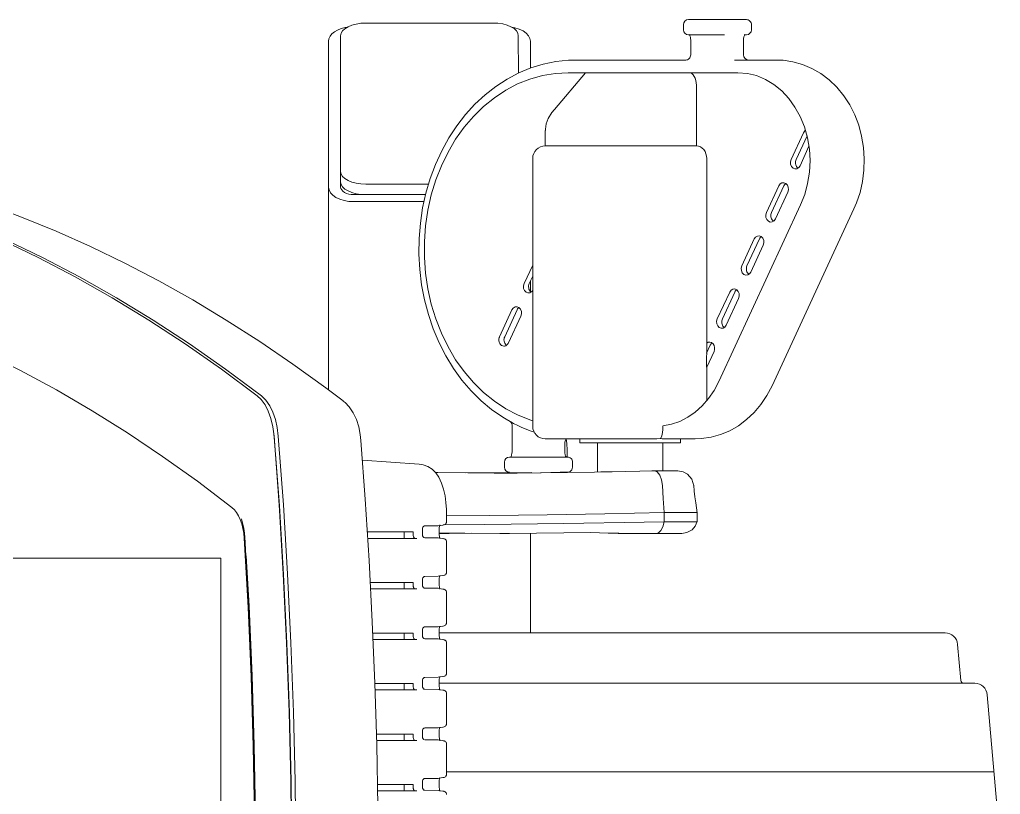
# Model space of a CAD drawing. Header units: millimetres. Extents: x -86 to 1114, y -52 to 545.
# Drawn here: x 895 to 1108, y 266.5 to 434.6 of the extents above; entities that cross this region are included whole.
import ezdxf

# ---------------------------------------------------------------- set-up
doc = ezdxf.new("R2010")
doc.units = ezdxf.units.MM
doc.layers.add('ceco.net 103 stationary bike', color=7, linetype='Continuous')

msp = doc.modelspace()

# ---------------------------------------------------------------- linework, layer by layer
at = {"layer": 'ceco.net 103 stationary bike', "lineweight": 5}
for p, q in [((964.84, 432.68), (964.06, 432.36)), ((965.71, 432.91), (964.84, 432.68)), ((965.66, 432.67), (965.15, 432.2)), ((966.34, 433.09), (965.66, 432.67)), ((966.15, 432.99), (965.71, 432.91)), ((967.17, 433.43), (966.34, 433.09)), ((968.12, 433.68), (967.17, 433.43)), ((969.14, 433.84), (968.12, 433.68)), ((970.21, 433.89), (969.14, 433.84)), ((997.84, 433.89), (970.21, 433.89)), ((998.91, 433.84), (997.84, 433.89)), ((999.94, 433.69), (998.91, 433.84)), ((1000.89, 433.43), (999.94, 433.69)), ((1001.72, 433.09), (1000.89, 433.43)), ((1002.4, 432.68), (1001.72, 433.09)), ((1002.57, 432.86), (1001.91, 432.99)), ((1002.91, 432.2), (1002.4, 432.68)), ((1003.52, 432.57), (1002.57, 432.86)), ((1004.35, 432.17), (1003.52, 432.57)), ((1039.19, 433.54), (1039.19, 432.44)), ((1047.8, 434.63), (1040.29, 434.63)), ((1052.87, 434.63), (1047.8, 434.63)), ((1053.97, 432.44), (1053.97, 433.54)), ((962.18, 430.49), (962.1, 429.93)), ((962.43, 431.02), (962.18, 430.49)), ((962.84, 431.52), (962.43, 431.02)), ((963.38, 431.97), (962.84, 431.52)), ((964.06, 432.36), (963.38, 431.97)), ((964.84, 431.69), (964.73, 431.15)), ((964.73, 431.15), (964.73, 401.66)), ((965.15, 432.2), (964.84, 431.69)), ((1003.22, 431.69), (1002.91, 432.2)), ((1003.32, 431.15), (1003.22, 431.69)), ((1003.33, 423.03), (1003.32, 431.15)), ((1005.03, 431.69), (1004.35, 432.17)), ((1005.54, 431.15), (1005.03, 431.69)), ((1005.85, 430.55), (1005.54, 431.15)), ((1005.96, 429.94), (1005.85, 430.55)), ((1040.29, 431.34), (1047.8, 431.34)), ((1040.46, 431.37), (1040.45, 431.38)), ((1040.45, 431.38), (1040.51, 431.31)), ((1040.51, 431.31), (1040.61, 431.12)), ((1040.61, 431.12), (1040.7, 430.83)), ((1040.7, 430.83), (1040.76, 430.43)), ((1040.76, 430.43), (1040.77, 430.25)), ((1047.8, 431.34), (1048.11, 431.34)), ((1052.25, 430.25), (1052.27, 430.53)), ((1052.27, 430.53), (1052.34, 430.93)), ((1052.34, 430.93), (1052.45, 431.2)), ((1052.42, 431.34), (1052.87, 431.34)), ((1052.45, 431.2), (1052.54, 431.34)), ((1052.54, 431.34), (1052.57, 431.38)), ((962.1, 429.93), (962.1, 398.28)), ((1005.96, 429.94), (1005.96, 424.12)), ((1040.77, 430.25), (1040.78, 426.96)), ((1052.25, 426.96), (1052.25, 430.25)), ((1040.46, 426.18), (1040.29, 426.05)), ((1040.59, 426.35), (1040.46, 426.18)), ((1040.69, 426.54), (1040.59, 426.35)), ((1040.76, 426.74), (1040.69, 426.54)), ((1040.78, 426.96), (1040.76, 426.74)), ((1040.77, 426.95), (1040.78, 426.96)), ((1040.77, 426.95), (1040.77, 426.95)), ((1006.03, 424.15), (1003.41, 423.07)), ((1008.72, 424.98), (1006.03, 424.15)), ((1011.45, 425.53), (1008.72, 424.98)), ((1014.21, 425.82), (1011.45, 425.53)), ((1015.75, 425.86), (1014.21, 425.82)), ((1039.68, 425.86), (1015.75, 425.86)), ((1039.9, 425.88), (1039.68, 425.86)), ((1040.1, 425.94), (1039.9, 425.88)), ((1040.29, 426.05), (1040.1, 425.94)), ((1052.62, 425.86), (1050.29, 425.86)), ((1059.52, 425.86), (1052.62, 425.86)), ((1060.85, 425.81), (1059.52, 425.86)), ((1062.98, 425.5), (1060.85, 425.81)), ((1065.07, 424.91), (1062.98, 425.5)), ((1067.1, 424.05), (1065.07, 424.91)), ((1069.03, 422.92), (1067.1, 424.05)), ((1003.41, 423.07), (1000.87, 421.73)), ((1005.84, 421.74), (1008.58, 422.5)), ((1008.58, 422.5), (1011.37, 422.96)), ((1017.94, 423.12), (1011.16, 415.14)), ((1011.37, 422.96), (1014.17, 423.12)), ((1014.17, 423.12), (1051.04, 423.12)), ((1040.43, 423.12), (1040.74, 423.07)), ((1040.74, 423.07), (1041.04, 422.91)), ((1041.04, 422.91), (1041.31, 422.66)), ((1041.31, 422.66), (1041.55, 422.32)), ((1041.55, 422.32), (1041.75, 421.9)), ((1041.75, 421.9), (1041.9, 421.43)), ((1051.04, 423.12), (1053.08, 422.96)), ((1053.08, 422.96), (1055.08, 422.47)), ((1055.08, 422.47), (1057.01, 421.67)), ((1070.85, 421.55), (1069.03, 422.92)), ((998.42, 420.15), (996.1, 418.33)), ((1000.87, 421.73), (998.42, 420.15)), ((1000.59, 419.32), (1003.17, 420.67)), ((1003.17, 420.67), (1005.84, 421.74)), ((1041.9, 421.43), (1041.99, 420.91)), ((1041.99, 420.91), (1042.02, 420.38)), ((1042.02, 420.38), (1042.02, 407.22)), ((1057.01, 421.67), (1058.84, 420.57)), ((1058.84, 420.57), (1060.54, 419.18)), ((1072.51, 419.94), (1070.85, 421.55)), ((1074.01, 418.12), (1072.51, 419.94)), ((996.1, 418.33), (993.9, 416.28)), ((995.77, 415.79), (998.12, 417.69)), ((998.12, 417.69), (1000.59, 419.32)), ((1060.54, 419.18), (1062.08, 417.54)), ((1075.31, 416.13), (1074.01, 418.12)), ((993.9, 416.28), (991.84, 414.03)), ((993.58, 413.64), (995.77, 415.79)), ((1062.08, 417.54), (1063.43, 415.66)), ((1063.43, 415.66), (1064.57, 413.59)), ((1076.4, 413.97), (1075.31, 416.13)), ((991.84, 414.03), (989.95, 411.58)), ((991.55, 411.26), (993.58, 413.64)), ((1010.64, 414.48), (1009.83, 413.14)), ((1011.16, 415.14), (1010.64, 414.48)), ((1064.57, 413.59), (1065.48, 411.35)), ((1077.27, 411.7), (1076.4, 413.97)), ((989.95, 411.58), (988.22, 408.95)), ((989.7, 408.67), (991.55, 411.26)), ((1009.39, 411.98), (1009.2, 410.88)), ((1009.83, 413.14), (1009.39, 411.98)), ((1065.48, 411.35), (1066.14, 408.98)), ((1077.91, 409.33), (1077.27, 411.7)), ((1009.19, 410.56), (1009.19, 407.22)), ((1009.2, 410.88), (1009.22, 410.57)), ((1062.58, 404.28), (1065.27, 410.09)), ((1066.05, 409.38), (1063.69, 404.28)), ((1065.27, 410.09), (1065.56, 410.5)), ((1065.56, 410.5), (1065.71, 410.62)), ((1078.32, 406.89), (1077.91, 409.33)), ((988.22, 408.95), (986.68, 406.15)), ((988.05, 405.89), (989.7, 408.67)), ((1027.11, 407.22), (1009.19, 407.22)), ((1042.02, 407.22), (1027.11, 407.22)), ((1042.45, 407.17), (1042.02, 407.22)), ((1042.87, 407.01), (1042.45, 407.17)), ((1043.26, 406.76), (1042.87, 407.01)), ((1066.47, 407.14), (1064.52, 402.92)), ((1066.14, 408.98), (1066.55, 406.53)), ((986.68, 406.15), (985.34, 403.22)), ((986.61, 402.93), (988.05, 405.89)), ((1043.6, 406.42), (1043.26, 406.76)), ((1043.88, 406), (1043.6, 406.42)), ((1044.08, 405.53), (1043.88, 406)), ((1044.21, 405.02), (1044.08, 405.53)), ((1044.25, 404.48), (1044.21, 405.02)), ((1066.55, 406.53), (1066.69, 404.03)), ((1078.49, 404.43), (1078.32, 406.89)), ((985.34, 403.22), (984.19, 400.16)), ((985.39, 399.83), (986.61, 402.93)), ((1006.45, 404.48), (1006.45, 346.37)), ((1044.25, 364.42), (1044.25, 404.48)), ((1062.58, 404.28), (1062.44, 403.77)), ((1062.44, 403.77), (1062.47, 403.24)), ((1062.47, 403.24), (1062.67, 402.76)), ((1062.67, 402.76), (1063, 402.41)), ((1063.56, 403.84), (1063.54, 403.6)), ((1063.54, 403.6), (1063.56, 403.37)), ((1063.61, 404.06), (1063.56, 403.84)), ((1063.56, 403.37), (1063.6, 403.14)), ((1063.6, 403.14), (1063.68, 402.93)), ((1063.69, 404.28), (1063.61, 404.06)), ((1063.68, 402.93), (1063.79, 402.74)), ((1063.79, 402.74), (1063.92, 402.57)), ((1064.24, 402.52), (1064.52, 402.92)), ((1066.69, 404.03), (1066.57, 401.54)), ((1078.41, 401.96), (1078.49, 404.43)), ((964.73, 399.38), (964.73, 401.66)), ((964.73, 401.66), (964.84, 401.12)), ((964.84, 401.12), (965.15, 400.61)), ((965.15, 400.61), (965.66, 400.14)), ((1063, 402.41), (1063.41, 402.24)), ((1063.41, 402.24), (1063.84, 402.28)), ((1063.84, 402.28), (1064.24, 402.52)), ((1063.92, 402.57), (1064.09, 402.43)), ((1066.57, 401.54), (1066.18, 399.08)), ((1078.1, 399.52), (1078.41, 401.96)), ((964.73, 399.38), (964.73, 398.28)), ((964.84, 398.85), (964.73, 399.38)), ((965.15, 398.33), (964.84, 398.85)), ((965.66, 400.14), (966.34, 399.72)), ((966.34, 399.72), (967.17, 399.38)), ((967.17, 399.38), (968.12, 399.13)), ((968.12, 399.13), (969.14, 398.97)), ((969.14, 398.97), (970.21, 398.92)), ((970.21, 398.92), (983.83, 398.92)), ((984.19, 400.16), (983.26, 397)), ((984.41, 396.6), (985.39, 399.83)), ((1057.23, 392.74), (1059.93, 398.56)), ((1061.04, 398.56), (1058.34, 392.74)), ((1059.93, 398.56), (1060.21, 398.96)), ((1060.21, 398.96), (1060.6, 399.2)), ((1060.6, 399.2), (1061.04, 399.24)), ((1061.04, 399.24), (1061.45, 399.07)), ((1061.04, 398.56), (1061.15, 398.75)), ((1061.15, 398.75), (1061.28, 398.92)), ((1061.28, 398.92), (1061.43, 399.05)), ((1061.43, 399.05), (1061.45, 399.07)), ((1061.45, 399.07), (1061.78, 398.72)), ((1061.78, 398.72), (1061.98, 398.24)), ((1066.18, 399.08), (1065.54, 396.71)), ((1077.56, 397.13), (1078.1, 399.52)), ((962.1, 354.27), (962.1, 398.28)), ((962.1, 398.28), (962.21, 397.67)), ((962.21, 397.67), (962.52, 397.07)), ((962.52, 397.07), (963.03, 396.53)), ((963.03, 396.53), (963.71, 396.05)), ((964.73, 398.28), (964.79, 397.96)), ((964.79, 397.96), (964.95, 397.66)), ((964.95, 397.66), (965.21, 397.37)), ((965.66, 397.86), (965.15, 398.33)), ((965.21, 397.37), (965.57, 397.12)), ((965.57, 397.12), (966, 396.92)), ((966.34, 397.44), (965.66, 397.86)), ((966, 396.92), (966.49, 396.76)), ((967.17, 397.1), (966.34, 397.44)), ((966.49, 396.76), (967.03, 396.67)), ((967.03, 396.67), (967.58, 396.64)), ((968.12, 396.85), (967.17, 397.1)), ((983.18, 396.64), (967.58, 396.64)), ((969.14, 396.69), (968.12, 396.85)), ((970.21, 396.64), (969.14, 396.69)), ((970.21, 396.64), (983.18, 396.64)), ((983.26, 397), (982.54, 393.76)), ((983.66, 393.28), (984.41, 396.6)), ((1061.87, 397.2), (1059.18, 391.39)), ((1062.01, 397.71), (1061.87, 397.2)), ((1061.98, 398.24), (1062.01, 397.71)), ((1065.54, 396.71), (1064.65, 394.46)), ((1076.79, 394.84), (1077.56, 397.13)), ((895.42, 391.77), (887.89, 394.57)), ((963.71, 396.05), (964.54, 395.65)), ((964.54, 395.65), (965.49, 395.36)), ((965.49, 395.36), (966.51, 395.18)), ((966.51, 395.18), (967.58, 395.12)), ((982.84, 395.12), (967.58, 395.12)), ((1064.65, 394.46), (1046.87, 356.08)), ((1076.24, 393.54), (1076.79, 394.84)), ((982.54, 393.76), (982.05, 390.45)), ((983.16, 389.9), (983.66, 393.28)), ((1057.23, 392.74), (1057.1, 392.23)), ((1057.1, 392.23), (1057.13, 391.7)), ((1058.21, 392.3), (1058.2, 392.07)), ((1058.2, 392.07), (1058.21, 391.83)), ((1058.26, 392.53), (1058.21, 392.3)), ((1058.34, 392.74), (1058.26, 392.53)), ((1058.46, 355.16), (1076.24, 393.54)), ((902.92, 388.71), (895.42, 391.77)), ((982.05, 390.45), (981.77, 387.11)), ((1057.13, 391.7), (1057.32, 391.22)), ((1057.32, 391.22), (1057.65, 390.87)), ((1057.65, 390.87), (1058.07, 390.7)), ((1058.07, 390.7), (1058.5, 390.74)), ((1058.21, 391.83), (1058.26, 391.61)), ((1058.26, 391.61), (1058.34, 391.39)), ((1058.34, 391.39), (1058.45, 391.2)), ((1058.45, 391.2), (1058.58, 391.03)), ((1058.5, 390.74), (1058.89, 390.98)), ((1058.58, 391.03), (1058.75, 390.89)), ((1058.89, 390.98), (1059.18, 391.39)), ((910.39, 385.38), (902.92, 388.71)), ((982.91, 386.47), (983.16, 389.9)), ((899.03, 383), (890.93, 386.91)), ((899.96, 383), (891.85, 386.91)), ((981.77, 387.11), (981.73, 383.75)), ((982.91, 383.02), (982.91, 386.47)), ((1051.89, 381.2), (1054.58, 387.02)), ((1055.69, 387.02), (1053, 381.2)), ((1056.53, 385.67), (1053.83, 379.85)), ((1054.58, 387.02), (1054.87, 387.42)), ((1054.87, 387.42), (1055.26, 387.66)), ((1055.26, 387.66), (1055.69, 387.7)), ((1055.69, 387.7), (1056.11, 387.54)), ((1055.69, 387.02), (1055.8, 387.21)), ((1055.8, 387.21), (1055.94, 387.38)), ((1055.94, 387.38), (1056.09, 387.52)), ((1056.09, 387.52), (1056.11, 387.53)), ((1056.11, 387.54), (1056.44, 387.19)), ((1056.44, 387.19), (1056.63, 386.71)), ((1056.67, 386.17), (1056.53, 385.67)), ((1056.63, 386.71), (1056.67, 386.17)), ((917.82, 381.78), (910.39, 385.38)), ((981.73, 383.75), (981.91, 380.4)), ((907.09, 378.77), (899.03, 383)), ((908.02, 378.77), (899.96, 383)), ((925.22, 377.92), (917.82, 381.78)), ((983.16, 379.59), (982.91, 383.02)), ((981.91, 380.4), (982.31, 377.08)), ((983.66, 376.21), (983.16, 379.59)), ((1004.59, 377.34), (1006.45, 381.36)), ((1051.89, 381.2), (1051.75, 380.7)), ((1051.75, 380.7), (1051.78, 380.16)), ((1051.78, 380.16), (1051.98, 379.69)), ((1051.98, 379.69), (1052.31, 379.34)), ((1052.31, 379.34), (1052.72, 379.17)), ((1052.87, 380.76), (1052.86, 380.53)), ((1052.86, 380.53), (1052.87, 380.3)), ((1052.92, 380.99), (1052.87, 380.76)), ((1052.87, 380.3), (1052.92, 380.07)), ((1053, 381.2), (1052.92, 380.99)), ((1052.92, 380.07), (1053, 379.86)), ((1053, 379.86), (1053.1, 379.66)), ((1053.1, 379.66), (1053.24, 379.5)), ((1053.16, 379.21), (1053.55, 379.45)), ((1053.24, 379.5), (1053.4, 379.36)), ((1053.55, 379.45), (1053.83, 379.85)), ((915.1, 374.24), (907.09, 378.77)), ((916.03, 374.24), (908.02, 378.77)), ((932.58, 373.79), (925.22, 377.92)), ((1004.59, 377.34), (1004.45, 376.84)), ((1005.62, 377.12), (1005.57, 376.88)), ((1005.7, 377.34), (1005.62, 377.12)), ((1006.45, 378.96), (1005.7, 377.34)), ((1005.96, 377.9), (1006, 375.57)), ((1052.72, 379.17), (1053.16, 379.21)), ((982.31, 377.08), (982.94, 373.81)), ((984.41, 372.89), (983.66, 376.21)), ((1004.45, 376.84), (1004.48, 376.3)), ((1004.48, 376.3), (1004.68, 375.82)), ((1004.68, 375.82), (1005.01, 375.47)), ((1005.01, 375.47), (1005.42, 375.31)), ((1005.42, 375.31), (1005.86, 375.35)), ((1005.57, 376.88), (1005.55, 376.64)), ((1005.55, 376.64), (1005.58, 376.39)), ((1005.58, 376.39), (1005.64, 376.15)), ((1005.64, 376.15), (1005.73, 375.94)), ((1005.73, 375.94), (1005.85, 375.74)), ((1005.85, 375.74), (1006, 375.57)), ((1005.86, 375.35), (1006.25, 375.59)), ((1006, 375.57), (1006.05, 375.53)), ((1006.05, 375.53), (1006.1, 375.5)), ((1006.25, 375.59), (1006.45, 375.84)), ((1046.55, 369.67), (1049.24, 375.49)), ((1050.35, 375.49), (1047.66, 369.67)), ((1049.24, 375.49), (1049.53, 375.89)), ((1049.53, 375.89), (1049.92, 376.13)), ((1049.92, 376.13), (1050.35, 376.17)), ((1050.35, 376.17), (1050.76, 376)), ((1050.35, 375.49), (1050.46, 375.68)), ((1050.46, 375.68), (1050.59, 375.85)), ((1050.59, 375.85), (1050.75, 375.98)), ((1050.75, 375.98), (1050.77, 376)), ((1050.76, 376), (1051.09, 375.65)), ((1051.09, 375.65), (1051.29, 375.17)), ((1051.29, 375.17), (1051.32, 374.64)), ((923.06, 369.39), (915.1, 374.24)), ((923.99, 369.39), (916.03, 374.24)), ((939.89, 369.41), (932.58, 373.79)), ((982.94, 373.81), (983.79, 370.6)), ((985.39, 369.66), (984.41, 372.89)), ((1051.18, 374.13), (1048.49, 368.32)), ((1051.32, 374.64), (1051.18, 374.13)), ((999.25, 365.81), (1001.94, 371.62)), ((1003.05, 371.62), (1000.36, 365.81)), ((1001.94, 371.62), (1002.23, 372.03)), ((1002.23, 372.03), (1002.62, 372.27)), ((1002.62, 372.27), (1003.05, 372.31)), ((1003.05, 372.31), (1003.46, 372.14)), ((1003.05, 371.62), (1003.16, 371.83)), ((1003.16, 371.83), (1003.31, 372)), ((1003.31, 372), (1003.47, 372.14)), ((1003.46, 372.14), (1003.79, 371.79)), ((1003.79, 371.79), (1003.99, 371.31)), ((1004.02, 370.78), (1003.88, 370.27)), ((1003.99, 371.31), (1004.02, 370.78)), ((930.97, 364.23), (923.06, 369.39)), ((931.9, 364.23), (923.99, 369.39)), ((947.15, 364.76), (939.89, 369.41)), ((983.79, 370.6), (984.85, 367.5)), ((986.61, 366.56), (985.39, 369.66)), ((1003.88, 370.27), (1001.19, 364.45)), ((1046.55, 369.67), (1046.41, 369.16)), ((1046.41, 369.16), (1046.44, 368.63)), ((1046.44, 368.63), (1046.64, 368.15)), ((1047.53, 369.23), (1047.51, 369)), ((1047.51, 369), (1047.53, 368.76)), ((1047.58, 369.46), (1047.53, 369.23)), ((1047.53, 368.76), (1047.58, 368.54)), ((1047.66, 369.67), (1047.58, 369.46)), ((984.85, 367.5), (986.12, 364.5)), ((988.05, 363.6), (986.61, 366.56)), ((1046.64, 368.15), (1046.97, 367.8)), ((1046.97, 367.8), (1047.38, 367.63)), ((1047.38, 367.63), (1047.82, 367.67)), ((1047.58, 368.54), (1047.65, 368.32)), ((1047.65, 368.32), (1047.76, 368.13)), ((1047.76, 368.13), (1047.89, 367.96)), ((1047.82, 367.67), (1048.21, 367.91)), ((1047.89, 367.96), (1048.06, 367.82)), ((1048.21, 367.91), (1048.49, 368.32)), ((954.37, 359.86), (947.15, 364.76)), ((986.12, 364.5), (987.59, 361.64)), ((999.17, 365.61), (999.11, 365.3)), ((999.11, 365.3), (999.11, 364.97)), ((999.11, 364.97), (999.17, 364.65)), ((999.18, 365.64), (999.17, 365.61)), ((999.17, 364.65), (999.3, 364.36)), ((999.19, 365.66), (999.18, 365.64)), ((999.2, 365.69), (999.19, 365.66)), ((999.21, 365.71), (999.2, 365.69)), ((999.22, 365.74), (999.21, 365.71)), ((999.23, 365.76), (999.22, 365.74)), ((999.24, 365.78), (999.23, 365.76)), ((999.25, 365.81), (999.24, 365.78)), ((999.3, 364.36), (999.47, 364.11)), ((1000.22, 365.34), (1000.21, 365.1)), ((1000.21, 365.1), (1000.23, 364.85)), ((1000.27, 365.58), (1000.22, 365.34)), ((1000.23, 364.85), (1000.29, 364.62)), ((1000.36, 365.81), (1000.27, 365.58)), ((1000.29, 364.62), (1000.38, 364.4)), ((1000.38, 364.4), (1000.51, 364.2)), ((1001.11, 364.3), (1001.19, 364.45)), ((1044.25, 364.42), (1044.22, 359.17)), ((1044.25, 364.42), (1044.59, 364.6)), ((1044.25, 364.42), (1044.25, 364.42)), ((1044.59, 364.6), (1044.96, 364.64)), ((1044.96, 364.64), (1045.32, 364.52)), ((1045.25, 364.31), (1045.4, 364.45)), ((1045.32, 364.52), (1045.63, 364.27)), ((1045.4, 364.45), (1045.42, 364.46)), ((895.21, 358.45), (887.39, 362.35)), ((938.81, 358.76), (930.97, 364.23)), ((939.74, 358.76), (931.9, 364.23)), ((989.7, 360.82), (988.05, 363.6)), ((999.47, 364.11), (999.69, 363.92)), ((999.69, 363.92), (999.94, 363.8)), ((999.94, 363.8), (1000.2, 363.76)), ((1000.2, 363.76), (1000.35, 363.77)), ((1000.35, 363.77), (1000.5, 363.8)), ((1000.5, 363.8), (1000.64, 363.86)), ((1000.51, 364.2), (1000.65, 364.04)), ((1000.64, 363.86), (1000.77, 363.94)), ((1000.77, 363.94), (1000.9, 364.04)), ((1000.9, 364.04), (1001.01, 364.16)), ((1001.01, 364.16), (1001.11, 364.3)), ((1045.01, 363.95), (1044.22, 362.25)), ((1045.84, 362.59), (1044.25, 359.17)), ((1045.01, 363.95), (1045.12, 364.14)), ((1045.12, 364.14), (1045.25, 364.31)), ((1045.63, 364.27), (1045.86, 363.91)), ((1045.97, 363.02), (1045.84, 362.59)), ((1045.86, 363.91), (1045.97, 363.48)), ((1045.97, 363.48), (1045.97, 363.02)), ((987.59, 361.64), (989.24, 358.94)), ((991.55, 358.23), (989.7, 360.82)), ((902.99, 354.25), (895.21, 358.45)), ((946.59, 352.99), (938.81, 358.76)), ((947.52, 352.99), (939.74, 358.76)), ((961.54, 354.7), (954.37, 359.86)), ((989.24, 358.94), (991.08, 356.4)), ((993.58, 355.84), (991.55, 358.23)), ((1044.25, 359.17), (1044.22, 359.17)), ((1044.25, 351.89), (1044.25, 359.17)), ((991.08, 356.4), (993.08, 354.06)), ((995.78, 353.7), (993.58, 355.84)), ((1046.87, 356.08), (1045.85, 354.15)), ((910.73, 349.74), (902.99, 354.25)), ((965.29, 351.87), (961.54, 354.7)), ((993.08, 354.06), (995.24, 351.92)), ((998.12, 351.8), (995.78, 353.7)), ((1045.85, 354.15), (1044.65, 352.39)), ((1057.32, 353.01), (1058.46, 355.16)), ((946.59, 352.99), (947.48, 352.15)), ((947.48, 352.15), (948.3, 351)), ((948.5, 352.04), (947.52, 352.99)), ((949.33, 350.82), (948.5, 352.04)), ((965.69, 351.55), (965.28, 351.85)), ((995.24, 351.92), (997.53, 350)), ((1000.59, 350.17), (998.12, 351.8)), ((1044.65, 352.39), (1043.28, 350.81)), ((1056.02, 351.08), (1057.32, 353.01)), ((918.41, 344.94), (910.73, 349.74)), ((948.3, 351), (948.99, 349.66)), ((948.99, 349.66), (949.56, 348.07)), ((950.02, 349.4), (949.33, 350.82)), ((966.6, 350.57), (965.69, 351.55)), ((967.47, 349.26), (966.6, 350.57)), ((997.53, 350), (999.95, 348.32)), ((1003.17, 348.82), (1000.59, 350.17)), ((1041.77, 349.45), (1040.13, 348.31)), ((1043.28, 350.81), (1041.77, 349.45)), ((1054.54, 349.34), (1056.02, 351.08)), ((949.56, 348.07), (949.99, 346.25)), ((950.56, 347.83), (950.02, 349.4)), ((950.96, 346.07), (950.56, 347.83)), ((968.14, 347.82), (967.47, 349.26)), ((968.65, 346.23), (968.14, 347.82)), ((999.95, 348.32), (1002.29, 346.98)), ((1001.66, 347.32), (1001.66, 347.32)), ((1001.66, 347.32), (1001.69, 347.29)), ((1001.69, 347.29), (1001.77, 347.2)), ((1005.85, 347.75), (1003.17, 348.82)), ((1006.45, 347.56), (1005.85, 347.75)), ((1038.4, 347.43), (1036.59, 346.81)), ((1040.13, 348.31), (1038.4, 347.43)), ((1051.14, 346.49), (1052.91, 347.81)), ((1052.91, 347.81), (1054.54, 349.34)), ((949.99, 346.25), (950.25, 344.25)), ((950.32, 344), (950.11, 345.33)), ((951.18, 344.25), (950.96, 346.07)), ((968.99, 344.58), (968.65, 346.23)), ((1001.77, 347.2), (1001.89, 347)), ((1002.31, 346.96), (1001.81, 347.23)), ((1001.89, 347), (1001.96, 346.62)), ((1001.97, 346.68), (1001.98, 346.63)), ((1001.97, 346.63), (1001.97, 340.78)), ((1003.19, 346.52), (1002.31, 346.96)), ((1004.09, 346.12), (1003.19, 346.52)), ((1005, 345.74), (1004.09, 346.12)), ((1005.91, 345.39), (1005, 345.74)), ((1006.76, 345.1), (1005.91, 345.39)), ((1034.72, 345.64), (1034.66, 345)), ((1034.74, 346.37), (1034.72, 345.64)), ((1036.59, 346.81), (1034.74, 346.46)), ((1034.74, 346.46), (1034.74, 346.46)), ((1034.74, 346.46), (1034.74, 346.46)), ((1047.28, 344.58), (1049.26, 345.41)), ((1049.26, 345.41), (1051.14, 346.49)), ((926.04, 339.84), (918.41, 344.94)), ((951.35, 329.33), (950.25, 344.25)), ((951.41, 329.12), (950.32, 344)), ((952.28, 329.33), (951.18, 344.25)), ((969.12, 343.29), (968.99, 344.58)), ((970.08, 330.55), (969.14, 343.29)), ((1009.19, 343.63), (1027.11, 343.63)), ((1013.45, 342.94), (1013.56, 343.35)), ((1013.56, 343.35), (1013.75, 343.62)), ((1013.75, 343.62), (1013.76, 343.63)), ((1016.66, 343.63), (1016.66, 342.75)), ((1027.11, 343.63), (1032.91, 343.63)), ((1033.45, 343.64), (1032.91, 343.63)), ((1034.22, 343.69), (1033.45, 343.64)), ((1034.31, 343.8), (1034.22, 343.69)), ((1034.57, 343.63), (1034.22, 343.69)), ((1034.52, 344.3), (1034.31, 343.8)), ((1034.66, 345), (1034.52, 344.3)), ((1034.69, 343.63), (1034.57, 343.63)), ((1034.69, 343.63), (1034.85, 343.63)), ((1035.38, 343.63), (1034.85, 343.63)), ((1035.38, 343.63), (1037.07, 343.63)), ((1037.07, 343.63), (1037.5, 343.63)), ((1041.74, 343.63), (1037.5, 343.63)), ((1038.59, 342.75), (1038.59, 343.63)), ((1041.74, 343.63), (1043.13, 343.69)), ((1043.13, 343.69), (1045.23, 344)), ((1045.23, 344), (1047.28, 344.58)), ((1013.45, 342.87), (1013.45, 342.94)), ((1013.45, 340.78), (1013.45, 342.87)), ((1016.66, 342.75), (1036.57, 342.75)), ((1020.53, 342.75), (1020.53, 336.45)), ((1034.73, 336.67), (1034.73, 342.75)), ((1036.57, 342.75), (1038.59, 342.75)), ((933.61, 334.44), (926.04, 339.84)), ((981.77, 338.15), (969.45, 339.01)), ((1013.62, 339.68), (1001.41, 339.68)), ((1001.68, 339.68), (1001.65, 339.65)), ((1001.77, 339.83), (1001.68, 339.68)), ((1001.87, 340.09), (1001.77, 339.83)), ((1001.95, 340.5), (1001.87, 340.09)), ((1001.97, 340.78), (1001.95, 340.5)), ((1009.3, 339.68), (1008.92, 339.68)), ((1013.45, 340.59), (1013.45, 340.78)), ((1013.51, 340.2), (1013.45, 340.59)), ((1013.61, 339.91), (1013.51, 340.2)), ((1013.71, 339.72), (1013.61, 339.91)), ((1014, 339.68), (1013.62, 339.68)), ((1013.74, 339.68), (1013.71, 339.72)), ((1013.76, 339.65), (1013.77, 339.65)), ((982.68, 338), (981.77, 338.13)), ((983.68, 337.61), (982.68, 338)), ((984.58, 337.02), (983.68, 337.61)), ((985.37, 336.26), (984.58, 337.02)), ((1000.32, 338.59), (1000.32, 337.49)), ((1015.1, 337.49), (1015.1, 338.59)), ((1032.31, 336.67), (1029.75, 336.62)), ((1032.31, 336.67), (1032.88, 336.67)), ((1032.88, 336.67), (1037.98, 336.67)), ((1033.51, 336.44), (1032.88, 336.67)), ((1039.11, 336.49), (1038, 336.67)), ((985.82, 336.33), (985.29, 336.34)), ((986.03, 335.32), (985.37, 336.26)), ((992.33, 336.26), (985.82, 336.33)), ((986.65, 334.05), (986.03, 335.32)), ((991.85, 336.26), (1006.23, 336.35)), ((998.06, 336.22), (992.33, 336.26)), ((1003.11, 336.21), (998.06, 336.22)), ((1002.27, 336.21), (1019.86, 336.43)), ((1008.26, 336.24), (1003.11, 336.21)), ((1014.48, 336.5), (1008.26, 336.24)), ((1021.23, 336.46), (1019.86, 336.43)), ((1023.7, 336.5), (1021.23, 336.46)), ((1026.64, 336.56), (1023.7, 336.5)), ((1029.75, 336.62), (1026.64, 336.56)), ((1034.06, 335.77), (1033.51, 336.44)), ((1034.45, 334.75), (1034.06, 335.77)), ((1034.62, 333.52), (1034.45, 334.75)), ((1040.11, 335.95), (1039.11, 336.49)), ((1041.04, 334.85), (1040.11, 335.95)), ((1041.44, 333.47), (1041.04, 334.85)), ((941.12, 328.74), (933.61, 334.44)), ((987.1, 332.68), (986.65, 334.05)), ((987.41, 331.26), (987.1, 332.68)), ((1034.78, 330.67), (1034.62, 333.52)), ((1041.56, 332.29), (1041.43, 333.58)), ((970.92, 317.26), (970.08, 330.55)), ((987.61, 329.8), (987.41, 331.26)), ((1034.99, 327.66), (1034.78, 330.67)), ((1041.7, 331.02), (1041.56, 332.29)), ((1041.87, 329.73), (1041.7, 331.02)), ((941.64, 328.26), (941.12, 328.74)), ((942.12, 327.65), (941.64, 328.26)), ((952.27, 314.37), (951.35, 329.33)), ((952.32, 314.19), (951.41, 329.12)), ((953.2, 314.37), (952.28, 329.33)), ((987.71, 328.28), (987.61, 329.8)), ((987.72, 327.35), (987.71, 328.28)), ((1042.18, 327.61), (1041.87, 329.73)), ((942.55, 326.92), (942.12, 327.65)), ((942.93, 326.1), (942.55, 326.92)), ((943.25, 325.19), (942.93, 326.1)), ((943.19, 326.21), (943.35, 325.7)), ((943.51, 325.03), (943.2, 326.26)), ((987.73, 325.63), (987.73, 327.35)), ((997.17, 326.98), (987.73, 326.9)), ((1009.6, 327.14), (997.17, 326.98)), ((1022.15, 327.38), (1009.6, 327.14)), ((1034.99, 327.66), (1022.15, 327.38)), ((1034.99, 325.62), (1034.99, 327.66)), ((1034.99, 327.66), (1034.99, 327.66)), ((1034.99, 327.66), (1042.17, 327.66)), ((1042.17, 325.62), (1042.17, 327.66)), ((943.5, 324.2), (943.25, 325.19)), ((943.35, 325.7), (943.41, 325.44)), ((943.41, 325.44), (943.67, 324.16)), ((943.68, 323.16), (943.5, 324.2)), ((943.74, 323.71), (943.51, 325.03)), ((943.67, 324.16), (943.86, 322.62)), ((982.49, 322.79), (982.49, 324.13)), ((982.5, 324.26), (982.58, 324.46)), ((982.5, 324.12), (982.5, 324.26)), ((982.58, 324.46), (982.69, 324.59)), ((982.69, 324.59), (982.78, 324.67)), ((982.78, 324.67), (982.85, 324.71)), ((982.85, 324.71), (982.89, 324.72)), ((982.89, 324.72), (982.99, 324.73)), ((982.89, 324.72), (982.91, 324.73)), ((982.99, 324.73), (985.9, 324.77)), ((985.9, 324.77), (986.94, 324.93)), ((986.15, 322.81), (986.15, 324.11)), ((986.15, 324.11), (986.15, 324.11)), ((986.16, 324.34), (986.2, 324.65)), ((986.16, 324.11), (986.16, 324.34)), ((986.2, 324.65), (986.24, 324.84)), ((986.24, 324.84), (986.27, 324.93)), ((986.27, 324.93), (986.28, 324.94)), ((987.02, 324.94), (987.21, 324.98)), ((996.04, 325.03), (987.16, 324.97)), ((987.21, 324.98), (987.35, 325.03)), ((987.35, 325.03), (987.48, 325.11)), ((987.48, 325.11), (987.61, 325.25)), ((987.61, 325.25), (987.71, 325.46)), ((987.71, 325.46), (987.72, 325.62)), ((1013.24, 325.24), (996.04, 325.03)), ((1030.64, 325.55), (1013.24, 325.24)), ((1034.99, 325.62), (1030.64, 325.55)), ((1034.31, 323.73), (1034.74, 324.56)), ((1034.74, 324.56), (1034.99, 325.62)), ((1034.99, 325.62), (1034.99, 325.62)), ((1042.17, 325.62), (1034.99, 325.62)), ((1039.94, 323.29), (1041.06, 323.92)), ((1041.06, 323.92), (1041.76, 324.71)), ((1041.76, 324.71), (1042.18, 325.67)), ((943.79, 322.09), (943.68, 323.16)), ((943.88, 322.35), (943.74, 323.71)), ((944.63, 307.06), (943.79, 322.09)), ((943.86, 322.62), (943.88, 322.34)), ((944.72, 307.27), (943.88, 322.35)), ((980.49, 323.42), (970.53, 323.42)), ((981.29, 322.02), (970.62, 322.02)), ((978.49, 323.42), (978.49, 322.71)), ((978.49, 322.71), (978.53, 322.02)), ((980.49, 322.71), (980.49, 323.42)), ((980.49, 322.71), (980.49, 322.59)), ((980.49, 322.59), (980.52, 322.47)), ((980.52, 322.47), (980.55, 322.36)), ((980.55, 322.36), (980.6, 322.26)), ((980.6, 322.26), (980.65, 322.18)), ((980.65, 322.18), (980.72, 322.12)), ((980.72, 322.12), (980.79, 322.07)), ((980.79, 322.07), (980.87, 322.06)), ((981.29, 322.02), (980.87, 322.06)), ((982.52, 322.6), (982.49, 322.81)), ((982.62, 322.4), (982.52, 322.6)), ((982.74, 322.28), (982.62, 322.4)), ((982.83, 322.22), (982.74, 322.28)), ((982.89, 322.2), (982.83, 322.22)), ((982.89, 322.2), (982.89, 322.2)), ((982.99, 322.18), (982.89, 322.19)), ((985.9, 322.15), (982.99, 322.18)), ((986.94, 321.98), (985.9, 322.15)), ((991.68, 323.17), (986.15, 323.15)), ((986.15, 322.78), (986.15, 322.81)), ((986.17, 322.46), (986.15, 322.78)), ((988.28, 323.1), (986.17, 323.1)), ((986.21, 322.21), (986.17, 322.46)), ((986.24, 322.07), (986.21, 322.21)), ((986.27, 321.99), (986.24, 322.07)), ((986.28, 321.98), (986.27, 321.99)), ((986.37, 323.12), (988.06, 323.12)), ((987.14, 321.96), (987.02, 321.98)), ((987.24, 321.93), (987.14, 321.96)), ((987.32, 321.9), (987.24, 321.93)), ((987.42, 321.85), (987.32, 321.9)), ((987.53, 321.76), (987.42, 321.85)), ((987.64, 321.62), (987.53, 321.76)), ((993.1, 323.16), (988.28, 323.1)), ((999.29, 323.1), (991.68, 323.17)), ((1001.4, 323.1), (999.29, 323.1)), ((1019.05, 323.31), (1001.4, 323.1)), ((1005.96, 323.15), (1005.96, 301.53)), ((1022.83, 323.14), (1019.05, 323.31)), ((1025.13, 323.14), (1022.83, 323.14)), ((1025.02, 323.08), (1032, 323.11)), ((1032, 323.11), (1033.31, 323.11)), ((1033.31, 323.11), (1033.8, 323.25)), ((1033.31, 323.11), (1038.83, 323.11)), ((1033.8, 323.25), (1034.31, 323.73)), ((1038.85, 323.11), (1039.94, 323.29)), ((987.72, 321.42), (987.64, 321.62)), ((987.72, 321.29), (987.72, 321.42)), ((987.73, 314.67), (987.73, 321.28)), ((938.67, 317.72), (879.7, 317.72)), ((938.67, 177.45), (938.67, 317.72)), ((944.22, 318.26), (944.82, 307.3)), ((971.61, 303.94), (970.92, 317.26)), ((953, 299.37), (952.27, 314.37)), ((953.05, 299.23), (952.32, 314.19)), ((953.93, 299.37), (953.2, 314.37)), ((982.5, 313.3), (982.58, 313.5)), ((982.5, 313.15), (982.5, 313.3)), ((982.58, 313.5), (982.69, 313.63)), ((982.69, 313.63), (982.78, 313.7)), ((982.78, 313.7), (982.85, 313.74)), ((982.85, 313.74), (982.89, 313.76)), ((982.99, 313.77), (982.89, 313.76)), ((982.89, 313.76), (982.91, 313.76)), ((982.99, 313.77), (985.9, 313.8)), ((985.9, 313.8), (986.94, 313.97)), ((986.16, 313.37), (986.2, 313.68)), ((986.16, 313.15), (986.16, 313.37)), ((986.2, 313.68), (986.24, 313.87)), ((986.24, 313.87), (986.27, 313.96)), ((986.27, 313.96), (986.28, 313.97)), ((987.02, 313.98), (987.21, 314.02)), ((987.21, 314.02), (987.35, 314.07)), ((987.35, 314.07), (987.48, 314.15)), ((987.48, 314.15), (987.61, 314.29)), ((987.61, 314.29), (987.71, 314.49)), ((987.71, 314.49), (987.72, 314.65)), ((980.49, 312.45), (971.17, 312.45)), ((978.49, 312.45), (978.49, 311.75)), ((978.49, 311.75), (978.53, 311.05)), ((980.49, 311.75), (980.49, 312.45)), ((980.49, 311.75), (980.49, 311.62)), ((980.49, 311.62), (980.52, 311.51)), ((980.52, 311.51), (980.55, 311.39)), ((980.55, 311.39), (980.6, 311.3)), ((980.6, 311.3), (980.65, 311.21)), ((980.65, 311.21), (980.72, 311.15)), ((980.72, 311.15), (980.79, 311.11)), ((980.79, 311.11), (980.87, 311.09)), ((981.29, 311.05), (980.87, 311.09)), ((982.49, 311.83), (982.49, 313.16)), ((982.52, 311.64), (982.49, 311.85)), ((982.62, 311.44), (982.52, 311.64)), ((982.74, 311.32), (982.62, 311.44)), ((982.83, 311.26), (982.74, 311.32)), ((982.89, 311.23), (982.83, 311.26)), ((982.99, 311.22), (982.89, 311.23)), ((982.89, 311.23), (982.89, 311.23)), ((985.9, 311.19), (982.99, 311.22)), ((986.94, 311.02), (985.9, 311.19)), ((986.15, 311.84), (986.15, 313.15)), ((986.15, 313.15), (986.15, 313.15)), ((986.15, 311.82), (986.15, 311.84)), ((986.17, 311.5), (986.15, 311.82)), ((986.21, 311.25), (986.17, 311.5)), ((986.24, 311.1), (986.21, 311.25)), ((986.27, 311.03), (986.24, 311.1)), ((981.29, 311.05), (971.24, 311.05)), ((986.28, 311.01), (986.27, 311.03)), ((987.14, 310.99), (987.02, 311.01)), ((987.24, 310.96), (987.14, 310.99)), ((987.32, 310.93), (987.24, 310.96)), ((987.42, 310.88), (987.32, 310.93)), ((987.53, 310.8), (987.42, 310.88)), ((987.64, 310.66), (987.53, 310.8)), ((987.72, 310.46), (987.64, 310.66)), ((987.72, 310.33), (987.72, 310.46)), ((987.73, 303.71), (987.73, 310.32)), ((945.28, 292), (944.63, 307.06)), ((945.37, 292.16), (944.72, 307.27)), ((944.82, 307.3), (945.47, 292.18)), ((972.16, 290.6), (971.61, 303.94)), ((982.58, 302.53), (982.69, 302.66)), ((982.69, 302.66), (982.78, 302.74)), ((982.78, 302.74), (982.85, 302.78)), ((982.85, 302.78), (982.89, 302.8)), ((982.89, 302.8), (982.99, 302.81)), ((982.89, 302.8), (982.91, 302.8)), ((982.99, 302.81), (985.9, 302.84)), ((985.9, 302.84), (986.94, 303)), ((986.16, 302.41), (986.2, 302.72)), ((986.2, 302.72), (986.24, 302.91)), ((986.24, 302.91), (986.27, 303)), ((986.27, 303), (986.28, 303.01)), ((987.02, 303.01), (987.21, 303.05)), ((987.21, 303.05), (987.35, 303.1)), ((987.35, 303.1), (987.48, 303.18)), ((987.48, 303.18), (987.61, 303.32)), ((987.61, 303.32), (987.71, 303.53)), ((987.71, 303.53), (987.72, 303.69)), ((980.49, 301.49), (971.71, 301.49)), ((978.5, 301.49), (978.5, 300.78)), ((978.5, 300.78), (978.53, 300.09)), ((980.49, 300.78), (980.49, 301.49)), ((980.49, 300.78), (980.49, 300.66)), ((980.49, 300.66), (980.52, 300.54)), ((980.52, 300.54), (980.55, 300.43)), ((980.55, 300.43), (980.6, 300.33)), ((982.49, 300.86), (982.49, 302.2)), ((982.52, 300.67), (982.49, 300.88)), ((982.5, 302.33), (982.58, 302.53)), ((982.5, 302.19), (982.5, 302.33)), ((982.62, 300.47), (982.52, 300.67)), ((982.74, 300.35), (982.62, 300.47)), ((986.15, 300.88), (986.15, 302.18)), ((986.15, 302.18), (986.15, 302.18)), ((986.15, 301.53), (1082.98, 301.53)), ((986.15, 301.53), (994.75, 301.53)), ((986.15, 300.85), (986.15, 300.88)), ((986.17, 300.53), (986.15, 300.85)), ((986.16, 302.18), (986.16, 302.41)), ((986.21, 300.28), (986.17, 300.53)), ((994.75, 301.53), (1000.21, 301.53)), ((1082.98, 301.53), (1096.03, 301.53)), ((953.55, 284.34), (953, 299.37)), ((953.6, 284.25), (953.05, 299.23)), ((954.48, 284.34), (953.93, 299.37)), ((981.29, 300.09), (971.77, 300.09)), ((980.6, 300.33), (980.65, 300.25)), ((980.65, 300.25), (980.72, 300.19)), ((980.72, 300.19), (980.79, 300.15)), ((980.79, 300.15), (980.87, 300.13)), ((981.29, 300.09), (980.87, 300.13)), ((982.83, 300.29), (982.74, 300.35)), ((982.89, 300.27), (982.83, 300.29)), ((982.99, 300.26), (982.89, 300.27)), ((982.89, 300.27), (982.89, 300.27)), ((985.9, 300.22), (982.99, 300.26)), ((986.94, 300.06), (985.9, 300.22)), ((986.24, 300.14), (986.21, 300.28)), ((986.27, 300.06), (986.24, 300.14)), ((986.28, 300.05), (986.27, 300.06)), ((987.14, 300.03), (987.02, 300.05)), ((987.24, 300), (987.14, 300.03)), ((987.32, 299.97), (987.24, 300)), ((987.42, 299.92), (987.32, 299.97)), ((987.53, 299.83), (987.42, 299.92)), ((987.64, 299.69), (987.53, 299.83)), ((987.72, 299.49), (987.64, 299.69)), ((987.72, 299.36), (987.72, 299.49)), ((987.73, 292.74), (987.73, 299.35)), ((1099.45, 291.17), (1098.76, 299.03)), ((945.75, 276.92), (945.28, 292)), ((945.84, 277.02), (945.37, 292.16)), ((945.47, 292.18), (945.94, 277.04)), ((985.9, 291.87), (986.94, 292.04)), ((986.2, 291.75), (986.24, 291.94)), ((986.24, 291.94), (986.27, 292.03)), ((986.27, 292.03), (986.28, 292.05)), ((987.03, 292.05), (987.21, 292.09)), ((987.21, 292.09), (987.35, 292.14)), ((987.35, 292.14), (987.48, 292.22)), ((987.48, 292.22), (987.61, 292.36)), ((987.61, 292.36), (987.71, 292.57)), ((987.71, 292.57), (987.72, 292.73)), ((972.56, 277.24), (972.16, 290.6)), ((980.49, 290.53), (972.16, 290.53)), ((978.5, 290.53), (978.5, 289.82)), ((978.5, 289.82), (978.53, 289.13)), ((980.49, 289.82), (980.49, 290.53)), ((980.49, 289.82), (980.5, 289.7)), ((982.49, 289.9), (982.49, 291.23)), ((982.52, 289.71), (982.49, 289.92)), ((982.5, 291.37), (982.58, 291.57)), ((982.5, 291.22), (982.5, 291.37)), ((982.58, 291.57), (982.69, 291.7)), ((982.69, 291.7), (982.78, 291.78)), ((982.78, 291.78), (982.85, 291.81)), ((982.85, 291.81), (982.89, 291.83)), ((982.89, 291.83), (982.99, 291.84)), ((982.89, 291.83), (982.91, 291.84)), ((982.99, 291.84), (985.9, 291.87)), ((986.15, 289.91), (986.15, 291.22)), ((986.15, 291.22), (986.15, 291.22)), ((986.15, 290.57), (1086.72, 290.57)), ((986.15, 289.89), (986.15, 289.91)), ((986.17, 289.57), (986.15, 289.89)), ((986.16, 291.44), (986.2, 291.75)), ((986.16, 291.22), (986.16, 291.44)), ((1086.72, 290.57), (1102.47, 290.57)), ((981.29, 289.13), (972.21, 289.13)), ((980.5, 289.7), (980.52, 289.58)), ((980.52, 289.58), (980.55, 289.47)), ((980.55, 289.47), (980.6, 289.37)), ((980.6, 289.37), (980.66, 289.28)), ((980.66, 289.28), (980.72, 289.22)), ((980.72, 289.22), (980.79, 289.18)), ((980.79, 289.18), (980.87, 289.16)), ((981.29, 289.13), (980.87, 289.16)), ((982.62, 289.51), (982.52, 289.71)), ((982.74, 289.39), (982.62, 289.51)), ((982.83, 289.33), (982.74, 289.39)), ((982.89, 289.3), (982.83, 289.33)), ((982.99, 289.29), (982.89, 289.3)), ((982.89, 289.3), (982.89, 289.3)), ((985.9, 289.26), (982.99, 289.29)), ((986.94, 289.09), (985.9, 289.26)), ((986.21, 289.32), (986.17, 289.57)), ((986.24, 289.18), (986.21, 289.32)), ((986.27, 289.1), (986.24, 289.18)), ((986.28, 289.09), (986.27, 289.1)), ((987.14, 289.06), (987.03, 289.08)), ((987.24, 289.04), (987.14, 289.06)), ((987.32, 289), (987.24, 289.04)), ((987.42, 288.96), (987.32, 289)), ((987.53, 288.87), (987.42, 288.96)), ((987.64, 288.73), (987.53, 288.87)), ((987.72, 288.53), (987.64, 288.73)), ((987.72, 288.4), (987.72, 288.53)), ((987.73, 281.78), (987.73, 288.39)), ((1108.05, 255.53), (1105.2, 288.07)), ((953.92, 269.3), (953.55, 284.34)), ((953.97, 269.24), (953.6, 284.25)), ((954.85, 269.3), (954.48, 284.34)), ((987.35, 281.18), (987.48, 281.25)), ((987.48, 281.25), (987.61, 281.4)), ((987.61, 281.4), (987.71, 281.6)), ((987.71, 281.6), (987.72, 281.76)), ((980.49, 279.56), (972.49, 279.56)), ((978.5, 279.56), (978.5, 278.86)), ((980.49, 278.86), (980.49, 279.56)), ((982.49, 278.93), (982.49, 280.27)), ((982.5, 280.41), (982.58, 280.6)), ((982.5, 280.26), (982.5, 280.41)), ((982.58, 280.6), (982.69, 280.74)), ((982.69, 280.74), (982.78, 280.81)), ((982.78, 280.81), (982.85, 280.85)), ((982.85, 280.85), (982.9, 280.87)), ((982.89, 280.87), (982.99, 280.88)), ((982.9, 280.87), (982.91, 280.87)), ((982.99, 280.88), (985.9, 280.91)), ((985.9, 280.91), (986.94, 281.08)), ((986.15, 278.95), (986.15, 280.26)), ((986.15, 280.26), (986.15, 280.26)), ((986.16, 280.48), (986.2, 280.79)), ((986.16, 280.26), (986.16, 280.48)), ((986.2, 280.79), (986.24, 280.98)), ((986.24, 280.98), (986.27, 281.07)), ((986.27, 281.07), (986.28, 281.08)), ((987.03, 281.08), (987.21, 281.12)), ((987.21, 281.12), (987.35, 281.18)), ((946.13, 261.87), (945.84, 277.02)), ((945.94, 277.04), (946.23, 261.88)), ((981.29, 278.16), (972.54, 278.16)), ((972.82, 263.87), (972.56, 277.24)), ((978.5, 278.86), (978.53, 278.16)), ((980.49, 278.86), (980.5, 278.73)), ((980.5, 278.73), (980.52, 278.61)), ((980.52, 278.61), (980.55, 278.5)), ((980.55, 278.5), (980.6, 278.4)), ((980.6, 278.4), (980.66, 278.32)), ((980.66, 278.32), (980.72, 278.26)), ((980.72, 278.26), (980.79, 278.22)), ((980.79, 278.22), (980.87, 278.2)), ((981.29, 278.16), (980.87, 278.2)), ((982.52, 278.75), (982.5, 278.95)), ((982.62, 278.55), (982.52, 278.75)), ((982.74, 278.42), (982.62, 278.55)), ((982.83, 278.37), (982.74, 278.42)), ((982.89, 278.34), (982.83, 278.37)), ((982.89, 278.34), (982.89, 278.34)), ((985.9, 278.29), (982.99, 278.33)), ((986.94, 278.13), (985.9, 278.29)), ((986.15, 278.92), (986.15, 278.95)), ((986.17, 278.6), (986.15, 278.92)), ((986.21, 278.36), (986.17, 278.6)), ((986.24, 278.21), (986.21, 278.36)), ((986.27, 278.13), (986.24, 278.21)), ((986.28, 278.12), (986.27, 278.13)), ((987.14, 278.1), (987.03, 278.12)), ((987.24, 278.07), (987.14, 278.1)), ((987.32, 278.04), (987.24, 278.07)), ((987.42, 277.99), (987.32, 278.04)), ((987.53, 277.9), (987.42, 277.99)), ((987.64, 277.77), (987.53, 277.9)), ((987.72, 277.57), (987.64, 277.77)), ((987.72, 277.43), (987.72, 277.57)), ((987.73, 270.81), (987.73, 277.43)), ((946.03, 261.82), (945.75, 276.92)), ((987.61, 270.43), (987.71, 270.64)), ((987.71, 270.64), (987.72, 270.8)), ((987.73, 271.38), (1065.13, 271.38)), ((1065.13, 271.38), (1106.66, 271.38)), ((954.1, 254.24), (953.92, 269.3)), ((954.15, 254.22), (953.97, 269.24)), ((955.03, 254.24), (954.85, 269.3)), ((980.49, 268.6), (972.73, 268.6)), ((978.5, 268.6), (978.5, 267.89)), ((980.49, 267.89), (980.49, 268.6)), ((982.49, 267.97), (982.49, 269.3)), ((982.5, 269.44), (982.58, 269.64)), ((982.5, 269.3), (982.5, 269.44)), ((982.58, 269.64), (982.69, 269.77)), ((982.69, 269.77), (982.78, 269.85)), ((982.78, 269.85), (982.85, 269.88)), ((982.85, 269.88), (982.9, 269.9)), ((982.89, 269.9), (982.99, 269.91)), ((982.9, 269.9), (982.91, 269.91)), ((982.99, 269.91), (985.9, 269.94)), ((985.9, 269.94), (986.94, 270.11)), ((986.15, 267.99), (986.15, 269.29)), ((986.15, 269.29), (986.15, 269.29)), ((986.16, 269.52), (986.2, 269.83)), ((986.16, 269.29), (986.16, 269.52)), ((986.2, 269.83), (986.24, 270.01)), ((986.24, 270.01), (986.27, 270.1)), ((986.27, 270.1), (986.28, 270.12)), ((987.03, 270.12), (987.21, 270.16)), ((987.21, 270.16), (987.35, 270.21)), ((987.35, 270.21), (987.48, 270.29)), ((987.48, 270.29), (987.61, 270.43)), ((981.29, 267.2), (972.76, 267.2)), ((978.5, 267.89), (978.53, 267.2)), ((980.49, 267.89), (980.5, 267.77)), ((980.5, 267.77), (980.52, 267.65)), ((980.52, 267.65), (980.55, 267.54)), ((980.55, 267.54), (980.6, 267.44)), ((980.6, 267.44), (980.66, 267.36)), ((980.66, 267.36), (980.72, 267.29)), ((980.72, 267.29), (980.79, 267.25)), ((980.79, 267.25), (980.87, 267.23)), ((981.29, 267.2), (980.87, 267.23)), ((982.52, 267.78), (982.5, 267.99)), ((982.62, 267.58), (982.52, 267.78)), ((982.74, 267.46), (982.62, 267.58)), ((982.83, 267.4), (982.74, 267.46)), ((982.89, 267.37), (982.83, 267.4)), ((982.99, 267.36), (982.89, 267.37)), ((982.89, 267.37), (982.89, 267.37)), ((985.9, 267.33), (982.99, 267.36)), ((986.94, 267.16), (985.9, 267.33)), ((986.15, 267.96), (986.15, 267.99)), ((986.17, 267.64), (986.15, 267.96)), ((986.21, 267.39), (986.17, 267.64)), ((986.24, 267.25), (986.21, 267.39)), ((986.27, 267.17), (986.24, 267.25)), ((986.28, 267.16), (986.27, 267.17)), ((987.14, 267.13), (987.03, 267.16)), ((987.24, 267.11), (987.14, 267.13)), ((987.32, 267.08), (987.24, 267.11)), ((987.42, 267.03), (987.32, 267.08)), ((987.53, 266.94), (987.42, 267.03)), ((987.64, 266.8), (987.53, 266.94)), ((987.72, 266.6), (987.64, 266.8)), ((987.72, 266.47), (987.72, 266.6))]:
    msp.add_line(p, q, dxfattribs=at)
for centre, radius, start, end in [((1040.29, 433.54), 1.1, 90.0009, 180.0009), ((1052.87, 433.54), 1.1, 0.0009, 90.0009), ((1040.29, 432.44), 1.1, 180.0009, 270.0009), ((1052.87, 432.44), 1.1, 270.0009, 0.0009), ((1053.35, 426.96), 1.1, 180.0009, 270.0009), ((1009.19, 404.48), 2.74, 90.0009, 180.0009), ((1009.19, 346.37), 2.74, 180.0009, 270.0009), ((986.14, 340.42), 27.79, 358.4774, 6.5995), ((1001.41, 338.59), 1.1, 90.0009, 180.0009), ((1014, 338.59), 1.1, 0.0009, 90.0009), ((1001.41, 337.49), 1.1, 180.0009, 270.0009), ((1014, 337.49), 1.1, 296.1854, 0.0009), ((1096.03, 298.79), 2.74, 5.0009, 90.0009), ((1100.1, 291.23), 0.658, 185.0009, 270.0009), ((1102.47, 287.83), 2.74, 5.0009, 90.0009)]:
    msp.add_arc(centre, radius, start, end, dxfattribs=at)

doc.saveas('drawing.dxf')
